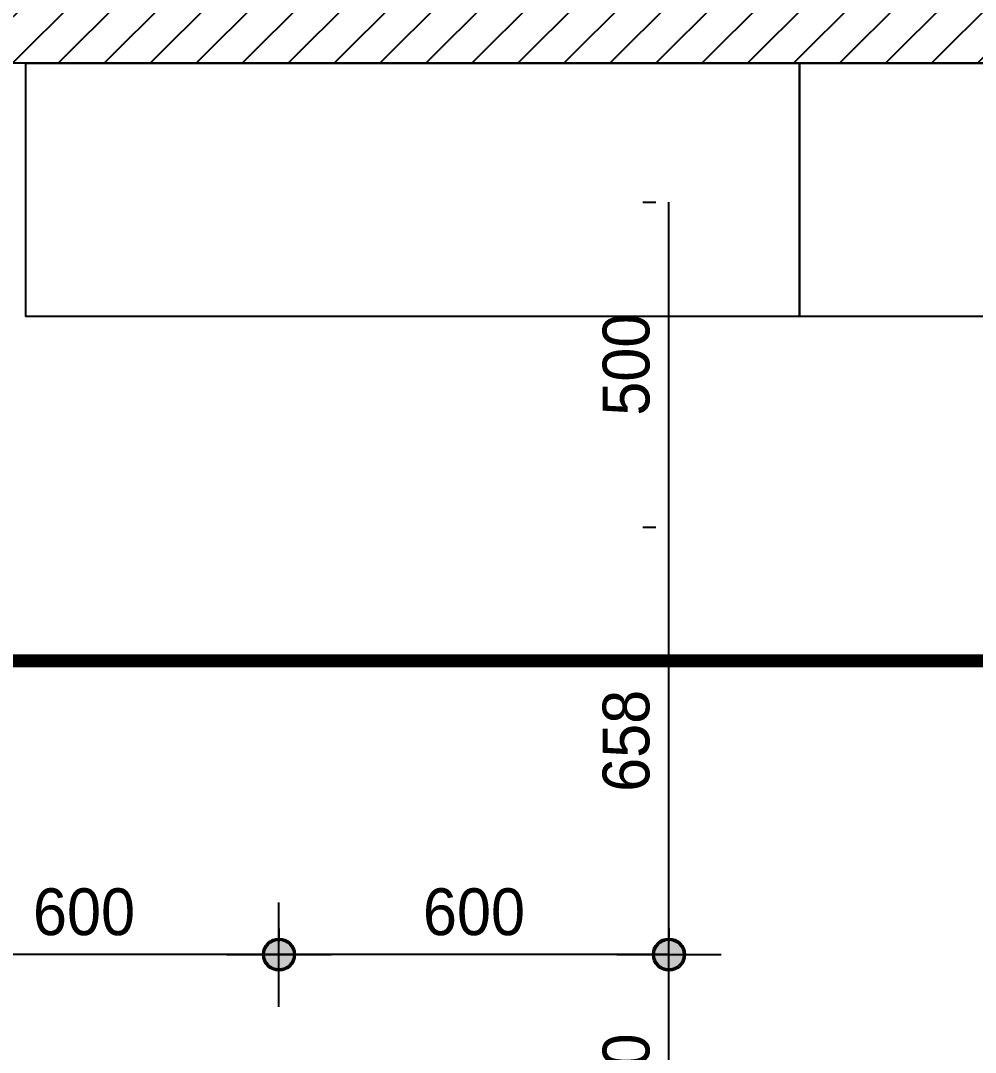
# Model space of a CAD drawing. Header units: millimetres. Extents: x 346859 to 753976, y -86090 to 5333.
# Drawn here: x 433504 to 434973, y -24548 to -22960 of the extents above; entities that cross this region are included whole.
import ezdxf

# ---------------------------------------------------------------- set-up
doc = ezdxf.new("R2010")
doc.units = ezdxf.units.MM
doc.header["$LTSCALE"] = 60
doc.linetypes.add('HID2', pattern=[1, 0.5, -0.5])
for name, color, linetype in [('06-FUR', 6, 'Continuous'), ('07-DIM WAL', 5, 'Continuous'), ('3.기호.계단선', 30, 'Continuous'), ('ac-wall-fin', 3, 'Continuous'), ('RC-LIGHT', 7, 'Continuous')]:
    doc.layers.add(name, color=color, linetype=linetype)
doc.styles.add('YOURNAME', font='HY울릉도M.TTF')
doc.dimstyles.new('40', dxfattribs={"dimscale": 40, "dimtxt": 1.8, "dimasz": 0.9, "dimexe": 0.5, "dimexo": 1, "dimgap": 0.7, "dimtad": 1, "dimdec": 0, "dimzin": 0, "dimdsep": 46, "dimtxsty": 'YOURNAME', "dimblk": 'NONE', "dimcen": 0, "dimclrd": 1, "dimclre": 1, "dimclrt": 7, "dimadec": 0, "dimazin": 0, "dimtfac": 1, "dimtdec": 0, "dimtix": 1, "dimtmove": 2, "dimatfit": 3, "dimldrblk": 'NONE', "dimfxl": 1, "dimtolj": 1, "dimtzin": 0, "dimarcsym": 0})

# ---------------------------------------------------------------- blocks, each defined once
blk = doc.blocks.new('cjswjdeh')
at = {"layer": 'ac-wall-fin'}
h = blk.add_hatch(dxfattribs=at)
h.set_pattern_fill('_USER', color=256, scale=50, angle=45, pattern_type=0)
h.set_pattern_definition([(45, (25711, 37440), (-35.355339, 35.355339), [])])
h.paths.add_polyline_path([(435492.7, 31322.2), (435743.2, 31322.2), (435743.2, 31922.2), (435743.2, 34252.2), (435592.7, 34252.2), (433440.2, 34252.2), (433440.2, 34615.2), (433340.2, 34615.2), (433340.2, 34152.2), (434702.7, 34152.2), (435492.7, 34152.2), (435492.7, 33362.2)])
h.paths.add_polyline_path([(435643.2, 35202.2), (435643.2, 35052.2), (435743.2, 35052.2), (435743.2, 35202.2)])
at = {"layer": '06-FUR', "color": 8}
for points in [[(433512.7, 33762.2), (433512.7, 34152.2), (434702.7, 34152.2), (434702.7, 33762.2), (433512.7, 33762.2), (433512.7, 34152.2)], [(435492.7, 33362.2), (435102.7, 33362.2), (435102.7, 33762.2), (434702.7, 33762.2), (434702.7, 34152.2), (435492.7, 34152.2), (435492.7, 33362.2)]]:
    blk.add_lwpolyline(points, dxfattribs=at)
at = {"layer": 'ac-wall-fin'}
blk.add_line((435492.7, 34152.2), (433340.2, 34152.2), dxfattribs=at)
blk = doc.blocks.new('1')
at = {"linetype": 'Continuous'}
h = blk.add_hatch(color=4, dxfattribs=at)
h.dxf.hatch_style = 1
edge = h.paths.add_edge_path()
edge.add_arc((11539653.5, -14273503.8), 37.5, 0, 360)
at = {"color": 1, "linetype": 'Continuous'}
for p, q in [((11539653.5, -14273637.1), (11539653.5, -14273370.5)), ((11539520.2, -14273503.8), (11539786.8, -14273503.8))]:
    blk.add_line(p, q, dxfattribs=at)
at = {"color": 4, "linetype": 'Continuous'}
for radius in [41.5, 37.5]:
    blk.add_circle((11539653.5, -14273503.8), radius, dxfattribs=at)
blk = doc.blocks.new('*D116')
at = {"layer": '07-DIM WAL', "color": 1, "lineweight": -2, "transparency": 16777216}
for p, q in [((434462, -24397.4), (434482, -24397.4)), ((434502, -24797.4), (434502, -24397.4)), ((434462, -24797.4), (434482, -24797.4))]:
    blk.add_line(p, q, dxfattribs=at)
at = {"layer": 'Defpoints', "color": 0, "transparency": 16777216}
for p in [(434502, -24397.4), (434502, -24397.4), (434502, -24797.4)]:
    blk.add_point(p, dxfattribs=at)
at = {"layer": '07-DIM WAL', "color": 7, "transparency": 16777216, "insert": (434436.5, -24597.4), "char_height": 72, "attachment_point": 5, "rotation": 90, "style": 'YOURNAME'}
blk.add_mtext('\\A1;400', dxfattribs=at)
blk = doc.blocks.new('_None')
blk = doc.blocks.new('*D117')
at = {"layer": '07-DIM WAL', "color": 1, "lineweight": -2, "transparency": 16777216}
for p, q in [((434462, -23739.4), (434482, -23739.4)), ((434502, -24397.4), (434502, -23739.4)), ((434462, -24397.4), (434482, -24397.4))]:
    blk.add_line(p, q, dxfattribs=at)
at = {"layer": 'Defpoints', "color": 0, "transparency": 16777216}
for p in [(434502, -23739.4), (434502, -23739.4), (434502, -24397.4)]:
    blk.add_point(p, dxfattribs=at)
at = {"layer": '07-DIM WAL', "color": 7, "transparency": 16777216, "insert": (434436.4, -24068.4), "char_height": 72, "attachment_point": 5, "rotation": 90, "style": 'YOURNAME'}
blk.add_mtext('\\A1;658', dxfattribs=at)
blk = doc.blocks.new('*D150')
at = {"layer": '07-DIM WAL', "color": 1, "lineweight": -2, "transparency": 16777216}
for p, q in [((433902, -24357.4), (433902, -24377.4)), ((434502, -24357.4), (434502, -24377.4)), ((434502, -24397.4), (433902, -24397.4))]:
    blk.add_line(p, q, dxfattribs=at)
at = {"layer": 'Defpoints', "color": 0, "transparency": 16777216}
for p in [(433902, -24397.4), (433902, -24397.4), (434502, -24397.4)]:
    blk.add_point(p, dxfattribs=at)
at = {"layer": '07-DIM WAL', "color": 7, "transparency": 16777216, "insert": (434202, -24332), "char_height": 72, "attachment_point": 5, "style": 'YOURNAME'}
blk.add_mtext('\\A1;600', dxfattribs=at)
blk = doc.blocks.new('*D274')
at = {"layer": '07-DIM WAL', "color": 1, "lineweight": -2, "transparency": 16777216}
for p, q in [((434462, -23239.4), (434482, -23239.4)), ((434502, -23739.4), (434502, -23239.4)), ((434462, -23739.4), (434482, -23739.4))]:
    blk.add_line(p, q, dxfattribs=at)
at = {"layer": 'Defpoints', "color": 0, "transparency": 16777216}
for p in [(434502, -23239.4), (434502, -23239.4), (434502, -23739.4)]:
    blk.add_point(p, dxfattribs=at)
at = {"layer": '07-DIM WAL', "color": 7, "transparency": 16777216, "insert": (434436.5, -23489.4), "char_height": 72, "attachment_point": 5, "rotation": 90, "style": 'YOURNAME'}
blk.add_mtext('\\A1;500', dxfattribs=at)
blk = doc.blocks.new('*D275')
at = {"layer": '07-DIM WAL', "color": 1, "lineweight": -2, "transparency": 16777216}
for p, q in [((433302, -24357.4), (433302, -24377.4)), ((433902, -24357.4), (433902, -24377.4)), ((433902, -24397.4), (433302, -24397.4))]:
    blk.add_line(p, q, dxfattribs=at)
at = {"layer": 'Defpoints', "color": 0, "transparency": 16777216}
for p in [(433302, -24397.4), (433302, -24397.4), (433902, -24397.4)]:
    blk.add_point(p, dxfattribs=at)
at = {"layer": '07-DIM WAL', "color": 7, "transparency": 16777216, "insert": (433602, -24332), "char_height": 72, "attachment_point": 5, "style": 'YOURNAME'}
blk.add_mtext('\\A1;600', dxfattribs=at)

msp = doc.modelspace()

# ---------------------------------------------------------------- linework, layer by layer
at = {"layer": '3.기호.계단선', "color": 140, "linetype": 'HID2'}
msp.add_lwpolyline([(432988.8, -23945.4, 20, 20, 0), (435190.2, -23945.4, 20, 20, 0), (435190.2, -24333.9, 20, 20, 0), (439265.7, -24333.9, 20, 20, 0), (439265.7, -18567.4, 20, 20, 0), (441103.2, -18567.4, 20, 20, 0), (441103.2, -16536.6, 20, 20, 0)], format="xyseb", dxfattribs=at)

# ---------------------------------------------------------------- block references
msp.add_blockref('cjswjdeh', (0, -57177.6))
at = {"layer": 'RC-LIGHT', "xscale": 0.6024096385271789, "yscale": 0.6024096385271789, "zscale": 0.6024096385271789}
for p in [(-6517696.5, 8574098.8), (-6517096.5, 8574098.8)]:
    msp.add_blockref('1', p, dxfattribs=at)

# ---------------------------------------------------------------- dimensions: what is measured, and where the dimension line sits
at = {"layer": '07-DIM WAL'}
for base, p1, p2, picture, middle in [((434502, -23239.4), (434502, -23739.4), (434502, -23239.4), '*D274', (434436.5, -23489.4)), ((434502, -23739.4), (434502, -24397.4), (434502, -23739.4), '*D117', (434436.4, -24068.4)), ((434502, -24397.4), (434502, -24797.4), (434502, -24397.4), '*D116', (434436.5, -24597.4))]:
    dim = msp.add_linear_dim(base=base, p1=p1, p2=p2, angle=90, dimstyle='40', dxfattribs=at)
    dim.commit()
    dim.dimension.update_dxf_attribs({"geometry": picture, "text_midpoint": middle})
for base, p1, p2, picture, middle in [((433302, -24397.4), (433902, -24397.4), (433302, -24397.4), '*D275', (433602, -24332)), ((433902, -24397.4), (434502, -24397.4), (433902, -24397.4), '*D150', (434202, -24332))]:
    dim = msp.add_linear_dim(base=base, p1=p1, p2=p2, dimstyle='40', dxfattribs=at)
    dim.commit()
    dim.dimension.update_dxf_attribs({"geometry": picture, "text_midpoint": middle})

doc.saveas('drawing.dxf')
